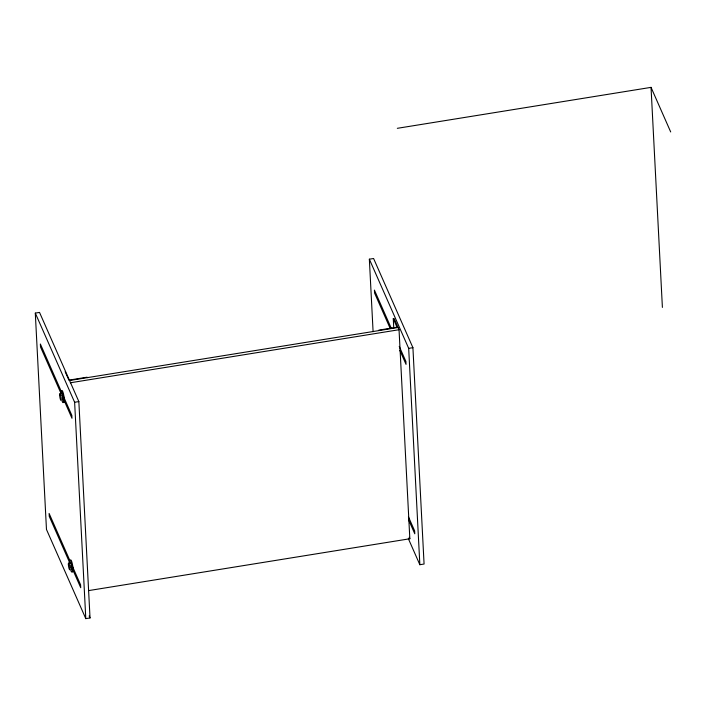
<?xml version="1.0" encoding="UTF-8"?>
<svg xmlns="http://www.w3.org/2000/svg" width="706" height="706" viewBox="0 0 706 706"><rect width="100%" height="100%" fill="white"/><g stroke="black" fill="none" stroke-linecap="round" stroke-linejoin="round"><path stroke-width="1.06" d="M62.49 398.175L62.472 397.151M61.784 394.998L62.243 395.845M397.328 128.315L651.038 87.367L670.7 131.951M35.3 313.102L39.527 312.414L78.851 401.582L90.024 617.944L85.797 618.632L46.472 529.465L35.3 313.102L74.624 402.261L85.797 618.632M373.095 331.679L369.353 259.19L373.589 258.502L412.913 347.67L424.077 564.032L419.849 564.721L408.359 538.669M393.736 327.522L393.277 318.715L394.125 318.582L399.04 329.728L409.833 538.757L88.709 590.587M68.879 380.146L87.059 377.207L87.262 377.657M69.285 380.552L398.06 327.496M70.3 382.784L399.04 329.728M74.624 402.261L78.851 401.582M369.353 259.19L408.677 348.349L412.913 347.67M70.935 567.562L70.988 565.268M393.277 318.715L397.01 327.187L378.831 330.126L379.025 330.567M391.265 328.281L374.427 290.104L374.577 293.043L390.083 328.202M399.234 346.372L405.888 361.437L406.038 364.375L399.834 350.308M408.43 516.801L414.634 530.868L414.784 533.798L408.58 519.74M409.171 537.275L409.833 538.757M65.146 371.674L68.464 379.201M61.193 391.239L40.366 344.016L40.516 346.955L60.901 393.163M62.966 395.254L71.827 415.349L71.977 418.279L64.008 400.196M69.938 560.661L49.111 513.447L49.261 516.377L69.647 562.603M72.153 565.691L80.572 584.771L80.722 587.71L72.312 568.63M89.141 615.941L90.024 617.944M63.178 396.119L63.258 396.569M651.038 87.367L662.396 307.41M408.677 348.349L419.849 564.721M69.479 562.973A6.08 1.024 80.8 0 1 70.715 561.252A6.08 1.024 80.8 0 1 72.259 570.06A6.08 1.024 80.8 0 1 70.759 570.245M70.538 560.123A6.08 1.024 80.8 0 1 72.762 566.088A6.08 1.024 80.8 0 1 72.312 571.719M70.097 563.079A3.477 0.582 80.8 0 1 71.465 566.168A3.477 0.582 80.8 0 1 71.006 569.027M60.734 393.542A6.08 1.024 80.8 0 1 61.969 391.821A6.08 1.024 80.8 0 1 63.514 400.629A6.08 1.024 80.8 0 1 62.013 400.814M61.793 390.692A6.08 1.024 80.8 0 1 64.017 396.666A6.08 1.024 80.8 0 1 63.566 402.296M61.351 393.657A3.477 0.582 80.8 0 1 62.64 396.295A3.477 0.582 80.8 0 1 62.463 399.958M68.376 564.579A3.477 0.582 80.8 0 0 69.691 569.795A3.477 0.582 80.8 0 0 69.426 564.721A3.477 0.582 80.8 0 0 68.376 564.579M59.631 395.157A3.477 0.582 80.8 0 0 60.945 400.373A3.477 0.582 80.8 0 0 60.681 395.289A3.477 0.582 80.8 0 0 59.631 395.157"/></g></svg>
